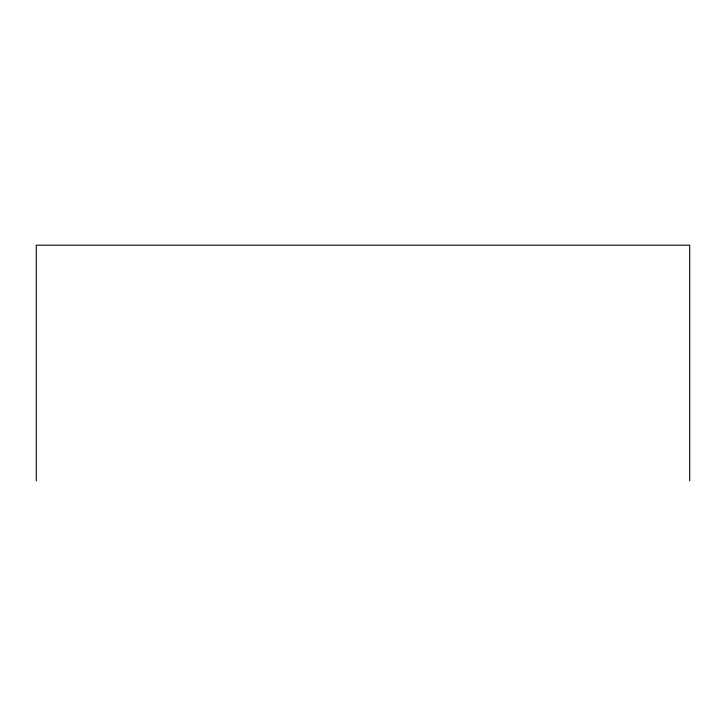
<?xml version="1.0" encoding="UTF-8"?>
<svg xmlns="http://www.w3.org/2000/svg" width="726" height="726" viewBox="0 0 726 726"><rect width="100%" height="100%" fill="white"/><g stroke="black" fill="none" stroke-linecap="round" stroke-linejoin="round"><path stroke-width="1.09" d="M689.7 480.821L689.7 245.179L36.3 245.179L36.3 480.821"/></g></svg>
